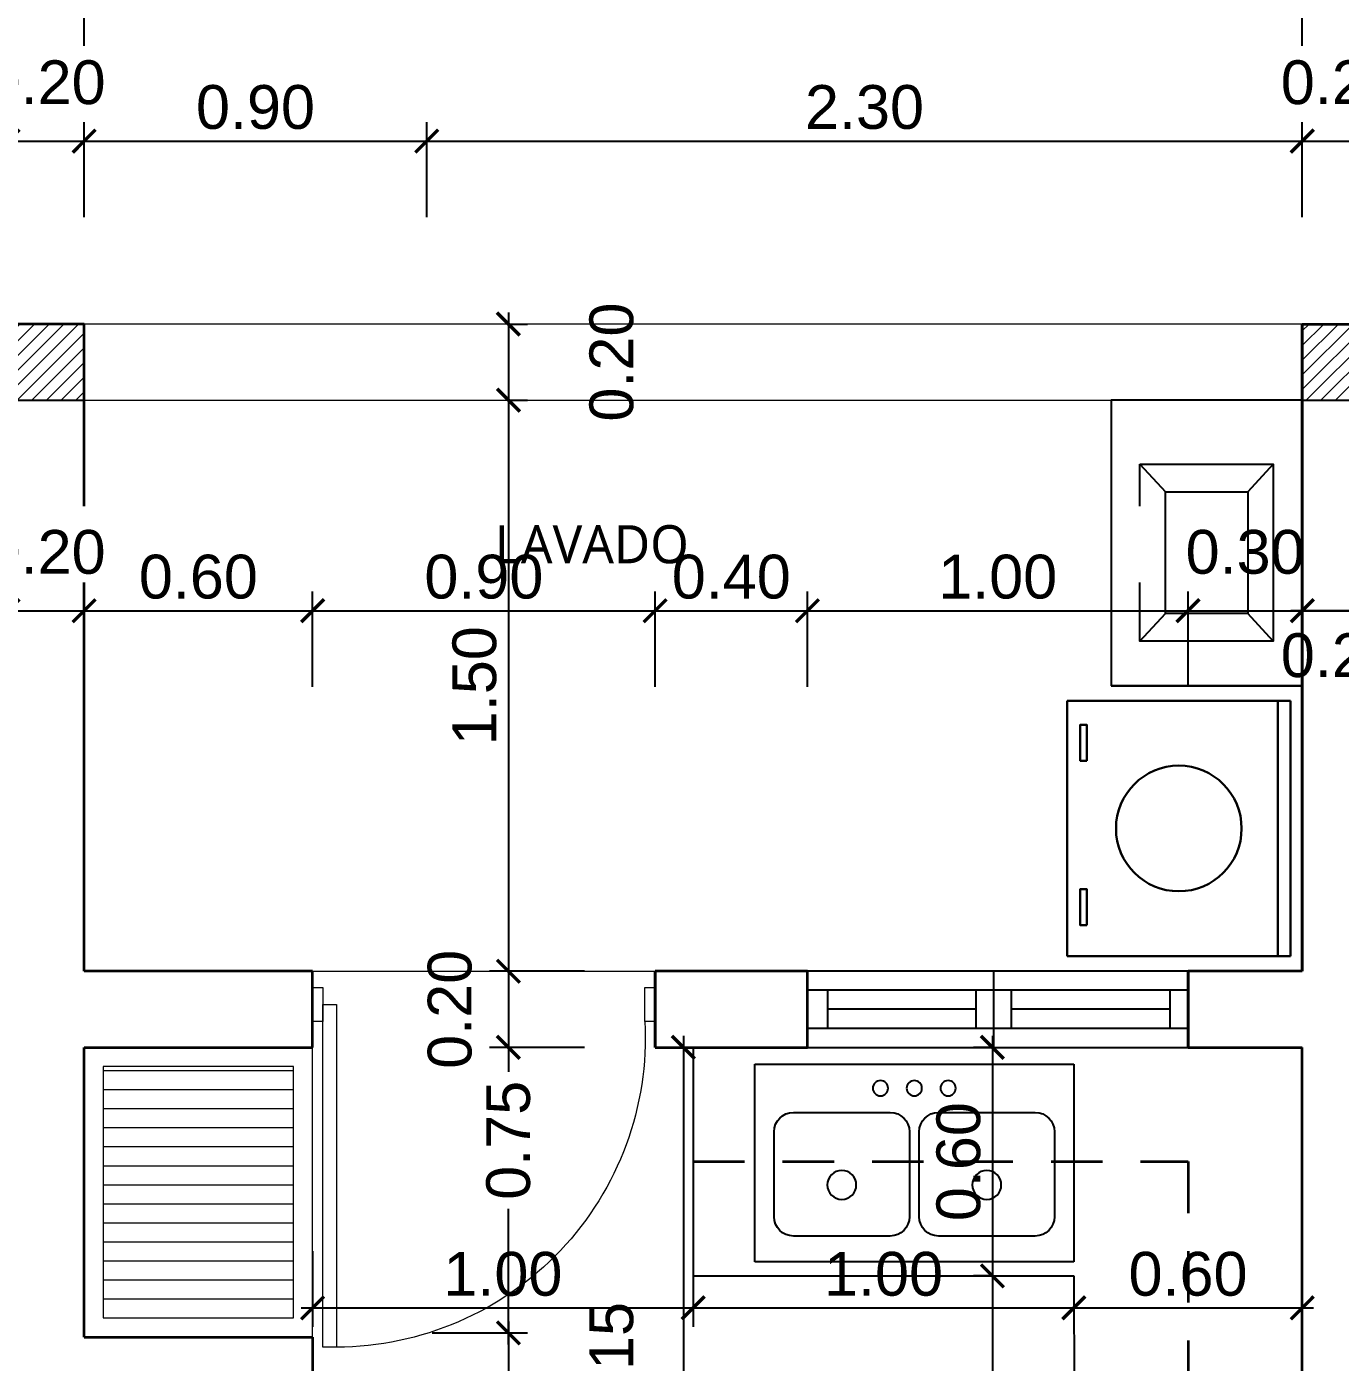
# Model space of a CAD drawing. Header units: feet. Extents: x -417 to 46, y -646 to -218.
# Drawn here: x -72.6 to -69.149, y -488.055 to -484.547 of the extents above; entities that cross this region are included whole.
import ezdxf

# ---------------------------------------------------------------- set-up
doc = ezdxf.new("R2010")
doc.units = ezdxf.units.FT
doc.header["$MEASUREMENT"] = 0
doc.linetypes.add('HIDDEN', pattern=[0.375, 0.25, -0.125])
for name, color, linetype, lineweight in [('A-WALL', 4, 'Continuous', 25), ('closet', 8, 'Continuous', 5), ('DIM-COTAS', 1, 'Continuous', 5), ('FURN', 2, 'Continuous', 30), ('MB', 2, 'Continuous', 20), ('muros', 4, 'Continuous', 50), ('Piso', 8, 'Continuous', 9), ('puertas', 8, 'Continuous', 9), ('TXT', 2, 'Continuous', 9)]:
    doc.layers.add(name, color=color, linetype=linetype, lineweight=lineweight)
for name, color, linetype in [('COCINA', 2, 'Continuous'), ('columna', 9, 'Continuous'), ('DIM', 10, 'Continuous'), ('MB3', 8, 'Continuous'), ('PERT-VENT', 2, 'Continuous')]:
    doc.layers.add(name, color=color, linetype=linetype)
doc.styles.add('ads', font='trebuc.ttf', dxfattribs={"height": 0.14})
doc.styles.get("Standard").update_dxf_attribs({"font": 'arial.ttf', "height": 0.115})
doc.dimstyles.new('KEILY', dxfattribs={"dimtxt": 0.115, "dimasz": 0.06, "dimexe": 0.05, "dimexo": 0.2, "dimgap": 0.03, "dimtad": 1, "dimzin": 1, "dimdsep": 46, "dimtxsty": 'Standard', "dimblk": 'ARCHTICK', "dimcen": 2.5, "dimdle": 0.03, "dimclrd": 256, "dimclre": 256, "dimclrt": 7, "dimadec": 0, "dimazin": 0, "dimtfac": 1, "dimtmove": 2, "dimatfit": 3, "dimfxl": 0.2, "dimfxlon": 1, "dimtolj": 1, "dimtzin": 1, "dimarcsym": 0})
pattern_1 = [(0, (-72.399084, -487.938225), (2e-17, 0.05), [])]

# ---------------------------------------------------------------- blocks, each defined once
blk = doc.blocks.new('A$C4D292AF4')
at = {"layer": 'puertas'}
for points in [[(0.03, 0.05), (0.07, 0.05), (0.07, 1.05), (0.03, 1.05)], [(0, 0), (0.03, 0), (0.03, 0.1), (0, 0.1)], [(0.97, 0), (1, 0), (1, 0.1), (0.97, 0.1)]]:
    blk.add_lwpolyline(points, close=True, dxfattribs=at)
blk.add_arc((0.0677, 0.1465), 0.9035, 357.0481, 89.8556, dxfattribs=at)
blk = doc.blocks.new('A$C2C3967B4')
at = {"layer": 'COCINA'}
for p, q in [((0.8382, 0.5199), (0, 0.5199)), ((0, 0.5199), (0, 0)), ((0.8382, 0), (0.8382, 0.5199)), ((0.3556, 0.3929), (0.1016, 0.3929)), ((0.7366, 0.3929), (0.4826, 0.3929)), ((0.0508, 0.3421), (0.0508, 0.1189)), ((0.4064, 0.1189), (0.4064, 0.3421)), ((0.4318, 0.3421), (0.4318, 0.1189)), ((0.7874, 0.1189), (0.7874, 0.3421)), ((0.1016, 0.0681), (0.3556, 0.0681)), ((0.4826, 0.0681), (0.7366, 0.0681)), ((0, 0), (0.8382, 0))]:
    blk.add_line(p, q, dxfattribs=at)
for centre, radius in [((0.3302, 0.4564), 0.0201), ((0.4191, 0.4564), 0.0201), ((0.508, 0.4564), 0.0201), ((0.2286, 0.2024), 0.0381), ((0.6096, 0.2024), 0.0381)]:
    blk.add_circle(centre, radius, dxfattribs=at)
for centre, start, end in [((0.1016, 0.3421), 90, 180), ((0.3556, 0.3421), 0, 90), ((0.4826, 0.3421), 90, 180), ((0.7366, 0.3421), 0, 90), ((0.1016, 0.1189), 180, 270), ((0.3556, 0.1189), 270, 0), ((0.4826, 0.1189), 180, 270), ((0.7366, 0.1189), 270, 0)]:
    blk.add_arc(centre, 0.0508, start, end, dxfattribs=at)
blk = doc.blocks.new('A$C01EB0BB3')
at = {"layer": 'FURN'}
for p, q in [((0, 0, 224.5603), (0, 0.6096, 224.5603)), ((0, 0.6096, 224.5603), (0.5334, 0.6096, 224.5603)), ((0.5034, 0.6096, 224.5603), (0.5034, 0, 224.5603)), ((0.5334, 0.6096, 224.5603), (0.5334, 0, 224.5603)), ((0.5334, 0, 224.5603), (0, 0, 224.5603))]:
    blk.add_line(p, q, dxfattribs=at)
at = {"layer": 'FURN', "ltscale": 0.02, "elevation": 224.5603}
for points in [[(0.047, 0.5357), (0.047, 0.4496), (0.0315, 0.4496), (0.0315, 0.5357)], [(0.047, 0.1432), (0.047, 0.0572), (0.0315, 0.0572), (0.0315, 0.1432)]]:
    blk.add_lwpolyline(points, close=True, dxfattribs=at)
at = {"layer": 'FURN', "ltscale": 0.02}
blk.add_circle((0.2667, 0.3048, 224.5603), 0.15, dxfattribs=at)
blk = doc.blocks.new('A$C1286145A')
at = {"layer": 'PERT-VENT', "extrusion": (-2.36783e-12, 8.94772e-16, -1)}
for p, q in [((1, 0.2), (0, 0.2)), ((0.489, 0.2), (0.489, 0)), ((1, 0.15), (0, 0.15)), ((0.0538, 0.05), (0.0538, 0.15)), ((0.4424, 0.15), (0.4424, 0.05)), ((0.5357, 0.15), (0.5357, 0.05)), ((0.9533, 0.05), (0.9533, 0.15)), ((0.4424, 0.1), (0.0538, 0.1)), ((0.9533, 0.1), (0.5357, 0.1)), ((1, 0.05), (0, 0.05)), ((0, 0), (1, 0))]:
    blk.add_line(p, q, dxfattribs=at)
blk = doc.blocks.new('_ArchTick')
at = {"layer": 'DIM-COTAS', "color": 0, "const_width": 0.15}
blk.add_lwpolyline([(-0.5, -0.5), (0.5, 0.5)], dxfattribs=at)
blk = doc.blocks.new('*D2010')
at = {"layer": 'Defpoints', "color": 0, "transparency": 16777216}
for p in [(-72.4491, -484.847), (-72.4491, -485.3275), (-72.6491, -485.5275)]:
    blk.add_point(p, dxfattribs=at)
at = {"layer": 'DIM', "lineweight": -2, "transparency": 16777216}
for p, q in [((-72.6491, -485.047), (-72.6491, -484.797)), ((-72.4491, -485.047), (-72.4491, -484.797)), ((-72.6791, -484.847), (-72.4191, -484.847))]:
    blk.add_line(p, q, dxfattribs=at)
at = {"layer": 'DIM', "lineweight": -2, "transparency": 16777216, "xscale": 0.06, "yscale": 0.06, "zscale": 0.06, "rotation": 180}
blk.add_blockref('_ArchTick', (-72.6491, -484.847), dxfattribs=at)
at = {"layer": 'DIM', "lineweight": -2, "transparency": 16777216, "xscale": 0.06, "yscale": 0.06, "zscale": 0.06}
blk.add_blockref('_ArchTick', (-72.4491, -484.847), dxfattribs=at)
at = {"layer": 'DIM', "color": 7, "transparency": 16777216, "insert": (-72.5491, -484.6933), "char_height": 0.115, "attachment_point": 5}
blk.add_mtext('\\A1;0.20', dxfattribs=at)
blk = doc.blocks.new('*D2011')
at = {"layer": 'Defpoints', "color": 0, "transparency": 16777216}
for p in [(-71.5491, -484.847), (-72.4491, -485.3275), (-71.5491, -485.3275)]:
    blk.add_point(p, dxfattribs=at)
at = {"layer": 'DIM', "lineweight": -2, "transparency": 16777216}
for p, q in [((-72.4491, -485.047), (-72.4491, -484.797)), ((-71.5491, -485.047), (-71.5491, -484.797)), ((-72.4791, -484.847), (-71.5191, -484.847))]:
    blk.add_line(p, q, dxfattribs=at)
at = {"layer": 'DIM', "lineweight": -2, "transparency": 16777216, "xscale": 0.06, "yscale": 0.06, "zscale": 0.06, "rotation": 180}
blk.add_blockref('_ArchTick', (-72.4491, -484.847), dxfattribs=at)
at = {"layer": 'DIM', "lineweight": -2, "transparency": 16777216, "xscale": 0.06, "yscale": 0.06, "zscale": 0.06}
blk.add_blockref('_ArchTick', (-71.5491, -484.847), dxfattribs=at)
at = {"layer": 'DIM', "color": 7, "transparency": 16777216, "insert": (-71.9991, -484.7583), "char_height": 0.115, "attachment_point": 5}
blk.add_mtext('\\A1;0.90', dxfattribs=at)
blk = doc.blocks.new('*D2012')
at = {"layer": 'Defpoints', "color": 0, "transparency": 16777216}
for p in [(-69.2491, -484.847), (-71.5491, -485.3275), (-69.2491, -485.3275)]:
    blk.add_point(p, dxfattribs=at)
at = {"layer": 'DIM', "lineweight": -2, "transparency": 16777216}
for p, q in [((-71.5491, -485.047), (-71.5491, -484.797)), ((-69.2491, -485.047), (-69.2491, -484.797)), ((-71.5791, -484.847), (-69.2191, -484.847))]:
    blk.add_line(p, q, dxfattribs=at)
at = {"layer": 'DIM', "lineweight": -2, "transparency": 16777216, "xscale": 0.06, "yscale": 0.06, "zscale": 0.06, "rotation": 180}
blk.add_blockref('_ArchTick', (-71.5491, -484.847), dxfattribs=at)
at = {"layer": 'DIM', "lineweight": -2, "transparency": 16777216, "xscale": 0.06, "yscale": 0.06, "zscale": 0.06}
blk.add_blockref('_ArchTick', (-69.2491, -484.847), dxfattribs=at)
at = {"layer": 'DIM', "color": 7, "transparency": 16777216, "insert": (-70.3991, -484.7583), "char_height": 0.115, "attachment_point": 5}
blk.add_mtext('\\A1;2.30', dxfattribs=at)
blk = doc.blocks.new('*D2013')
at = {"layer": 'Defpoints', "color": 0, "transparency": 16777216}
for p in [(-69.0491, -484.847), (-69.2491, -485.3275), (-69.0491, -485.3275)]:
    blk.add_point(p, dxfattribs=at)
at = {"layer": 'DIM', "lineweight": -2, "transparency": 16777216}
for p, q in [((-69.2491, -485.047), (-69.2491, -484.797)), ((-69.0491, -485.047), (-69.0491, -484.797)), ((-69.2791, -484.847), (-69.0191, -484.847))]:
    blk.add_line(p, q, dxfattribs=at)
at = {"layer": 'DIM', "lineweight": -2, "transparency": 16777216, "xscale": 0.06, "yscale": 0.06, "zscale": 0.06, "rotation": 180}
blk.add_blockref('_ArchTick', (-69.2491, -484.847), dxfattribs=at)
at = {"layer": 'DIM', "lineweight": -2, "transparency": 16777216, "xscale": 0.06, "yscale": 0.06, "zscale": 0.06}
blk.add_blockref('_ArchTick', (-69.0491, -484.847), dxfattribs=at)
at = {"layer": 'DIM', "color": 7, "transparency": 16777216, "insert": (-69.1491, -484.6933), "char_height": 0.115, "attachment_point": 5}
blk.add_mtext('\\A1;0.20', dxfattribs=at)
blk = doc.blocks.new('*D1789')
at = {"layer": 'Defpoints', "color": 0, "transparency": 16777216}
for p in [(-72.4491, -484.4755), (-72.6491, -484.797), (-72.4491, -484.797)]:
    blk.add_point(p, dxfattribs=at)
at = {"layer": 'DIM', "lineweight": -2, "transparency": 16777216}
for p, q in [((-72.6491, -484.597), (-72.6491, -484.4255)), ((-72.4491, -484.597), (-72.4491, -484.4255)), ((-72.6791, -484.4755), (-72.4191, -484.4755))]:
    blk.add_line(p, q, dxfattribs=at)
at = {"layer": 'DIM', "lineweight": -2, "transparency": 16777216, "xscale": 0.06, "yscale": 0.06, "zscale": 0.06, "rotation": 180}
blk.add_blockref('_ArchTick', (-72.6491, -484.4755), dxfattribs=at)
at = {"layer": 'DIM', "lineweight": -2, "transparency": 16777216, "xscale": 0.06, "yscale": 0.06, "zscale": 0.06}
blk.add_blockref('_ArchTick', (-72.4491, -484.4755), dxfattribs=at)
at = {"layer": 'DIM', "color": 7, "transparency": 16777216, "insert": (-72.5491, -484.3218), "char_height": 0.115, "attachment_point": 5}
blk.add_mtext('\\A1;0.20', dxfattribs=at)
blk = doc.blocks.new('*D1790')
at = {"layer": 'Defpoints', "color": 0, "transparency": 16777216}
for p in [(-69.2491, -484.4755), (-72.4491, -484.797), (-69.2491, -484.797)]:
    blk.add_point(p, dxfattribs=at)
at = {"layer": 'DIM', "lineweight": -2, "transparency": 16777216}
for p, q in [((-72.4491, -484.597), (-72.4491, -484.4255)), ((-69.2491, -484.597), (-69.2491, -484.4255)), ((-72.4791, -484.4755), (-69.2191, -484.4755))]:
    blk.add_line(p, q, dxfattribs=at)
at = {"layer": 'DIM', "lineweight": -2, "transparency": 16777216, "xscale": 0.06, "yscale": 0.06, "zscale": 0.06, "rotation": 180}
blk.add_blockref('_ArchTick', (-72.4491, -484.4755), dxfattribs=at)
at = {"layer": 'DIM', "lineweight": -2, "transparency": 16777216, "xscale": 0.06, "yscale": 0.06, "zscale": 0.06}
blk.add_blockref('_ArchTick', (-69.2491, -484.4755), dxfattribs=at)
at = {"layer": 'DIM', "color": 7, "transparency": 16777216, "insert": (-70.8491, -484.3867), "char_height": 0.115, "attachment_point": 5}
blk.add_mtext('\\A1;3.20', dxfattribs=at)
blk = doc.blocks.new('*D1791')
at = {"layer": 'Defpoints', "color": 0, "transparency": 16777216}
for p in [(-69.0491, -484.4755), (-69.2491, -484.797), (-69.0491, -484.797)]:
    blk.add_point(p, dxfattribs=at)
at = {"layer": 'DIM', "lineweight": -2, "transparency": 16777216}
for p, q in [((-69.2491, -484.597), (-69.2491, -484.4255)), ((-69.0491, -484.597), (-69.0491, -484.4255)), ((-69.2791, -484.4755), (-69.0191, -484.4755))]:
    blk.add_line(p, q, dxfattribs=at)
at = {"layer": 'DIM', "lineweight": -2, "transparency": 16777216, "xscale": 0.06, "yscale": 0.06, "zscale": 0.06, "rotation": 180}
blk.add_blockref('_ArchTick', (-69.2491, -484.4755), dxfattribs=at)
at = {"layer": 'DIM', "lineweight": -2, "transparency": 16777216, "xscale": 0.06, "yscale": 0.06, "zscale": 0.06}
blk.add_blockref('_ArchTick', (-69.0491, -484.4755), dxfattribs=at)
at = {"layer": 'DIM', "color": 7, "transparency": 16777216, "insert": (-69.1491, -484.3218), "char_height": 0.115, "attachment_point": 5}
blk.add_mtext('\\A1;0.20', dxfattribs=at)
blk = doc.blocks.new('*D2080')
at = {"layer": 'Defpoints', "color": 0, "transparency": 16777216}
for p in [(-71.3747, -485.3275), (-71.3747, -485.5275), (-71.3346, -485.5275)]:
    blk.add_point(p, dxfattribs=at)
at = {"layer": 'DIM', "lineweight": -2, "transparency": 16777216}
for p, q in [((-71.3346, -485.2975), (-71.3346, -485.5575)), ((-71.3346, -485.3275), (-71.2846, -485.3275)), ((-71.3346, -485.5275), (-71.2846, -485.5275))]:
    blk.add_line(p, q, dxfattribs=at)
at = {"layer": 'DIM', "lineweight": -2, "transparency": 16777216, "xscale": 0.06, "yscale": 0.06, "zscale": 0.06}
for p, rotation in [((-71.3346, -485.3275), 90), ((-71.3346, -485.5275), 270)]:
    blk.add_blockref('_ArchTick', p, dxfattribs=dict(at, rotation=rotation))
at = {"layer": 'DIM', "color": 7, "transparency": 16777216, "insert": (-71.0634, -485.4275), "char_height": 0.115, "attachment_point": 5, "rotation": 90}
blk.add_mtext('\\A1;0.20', dxfattribs=at)
blk = doc.blocks.new('*D2081')
at = {"layer": 'Defpoints', "color": 0, "transparency": 16777216}
for p in [(-71.3747, -485.5275), (-71.3346, -487.0275), (-70.7491, -487.0275)]:
    blk.add_point(p, dxfattribs=at)
at = {"layer": 'DIM', "lineweight": -2, "transparency": 16777216}
for p, q in [((-71.3346, -485.4975), (-71.3346, -487.0575)), ((-71.3346, -485.5275), (-71.2846, -485.5275)), ((-71.1346, -487.0275), (-71.3846, -487.0275))]:
    blk.add_line(p, q, dxfattribs=at)
at = {"layer": 'DIM', "lineweight": -2, "transparency": 16777216, "xscale": 0.06, "yscale": 0.06, "zscale": 0.06}
for p, rotation in [((-71.3346, -485.5275), 90), ((-71.3346, -487.0275), 270)]:
    blk.add_blockref('_ArchTick', p, dxfattribs=dict(at, rotation=rotation))
at = {"layer": 'DIM', "color": 7, "transparency": 16777216, "insert": (-71.4233, -486.2775), "char_height": 0.115, "attachment_point": 5, "rotation": 90}
blk.add_mtext('\\A1;1.50', dxfattribs=at)
blk = doc.blocks.new('*D2082')
at = {"layer": 'Defpoints', "color": 0, "transparency": 16777216}
for p in [(-70.7491, -487.0275), (-71.3346, -487.2275), (-70.8491, -487.2275)]:
    blk.add_point(p, dxfattribs=at)
at = {"layer": 'DIM', "lineweight": -2, "transparency": 16777216}
for p, q in [((-71.3346, -486.9975), (-71.3346, -487.2575)), ((-71.1346, -487.0275), (-71.3846, -487.0275)), ((-71.1346, -487.2275), (-71.3846, -487.2275))]:
    blk.add_line(p, q, dxfattribs=at)
at = {"layer": 'DIM', "lineweight": -2, "transparency": 16777216, "xscale": 0.06, "yscale": 0.06, "zscale": 0.06}
for p, rotation in [((-71.3346, -487.0275), 90), ((-71.3346, -487.2275), 270)]:
    blk.add_blockref('_ArchTick', p, dxfattribs=dict(at, rotation=rotation))
at = {"layer": 'DIM', "color": 7, "transparency": 16777216, "insert": (-71.4883, -487.1275), "char_height": 0.115, "attachment_point": 5, "rotation": 90}
blk.add_mtext('\\A1;0.20', dxfattribs=at)
blk = doc.blocks.new('*D2083')
at = {"layer": 'Defpoints', "color": 0, "transparency": 16777216}
for p in [(-70.8491, -487.2275), (-71.8491, -487.9775), (-71.3346, -487.9775)]:
    blk.add_point(p, dxfattribs=at)
at = {"layer": 'DIM', "lineweight": -2, "transparency": 16777216}
for p, q in [((-71.3346, -487.1975), (-71.3346, -487.2917)), ((-71.1346, -487.2275), (-71.3846, -487.2275)), ((-71.3346, -488.0075), (-71.3346, -487.6512)), ((-71.5346, -487.9775), (-71.2846, -487.9775))]:
    blk.add_line(p, q, dxfattribs=at)
at = {"layer": 'DIM', "lineweight": -2, "transparency": 16777216, "xscale": 0.06, "yscale": 0.06, "zscale": 0.06}
for p, rotation in [((-71.3346, -487.2275), 90), ((-71.3346, -487.9775), 270)]:
    blk.add_blockref('_ArchTick', p, dxfattribs=dict(at, rotation=rotation))
at = {"layer": 'DIM', "color": 7, "transparency": 16777216, "insert": (-71.3346, -487.4715), "char_height": 0.115, "attachment_point": 5, "rotation": 90}
blk.add_mtext('\\A1;0.75', dxfattribs=at)
blk = doc.blocks.new('*D2110')
at = {"layer": 'Defpoints', "color": 0, "transparency": 16777216}
for p in [(-71.8491, -487.9775), (-71.8491, -488.1275), (-71.3346, -488.1275)]:
    blk.add_point(p, dxfattribs=at)
at = {"layer": 'DIM', "lineweight": -2, "transparency": 16777216}
for p, q in [((-71.5346, -487.9775), (-71.2846, -487.9775)), ((-71.3346, -487.9475), (-71.3346, -488.1575)), ((-71.5346, -488.1275), (-71.2846, -488.1275))]:
    blk.add_line(p, q, dxfattribs=at)
at = {"layer": 'DIM', "lineweight": -2, "transparency": 16777216, "xscale": 0.06, "yscale": 0.06, "zscale": 0.06}
for p, rotation in [((-71.3346, -487.9775), 90), ((-71.3346, -488.1275), 270)]:
    blk.add_blockref('_ArchTick', p, dxfattribs=dict(at, rotation=rotation))
at = {"layer": 'DIM', "color": 7, "transparency": 16777216, "insert": (-71.0634, -488.0525), "char_height": 0.115, "attachment_point": 5, "rotation": 90}
blk.add_mtext('\\A1;0.15', dxfattribs=at)
blk = doc.blocks.new('*D2053')
at = {"layer": 'Defpoints', "color": 0, "transparency": 16777216}
for p in [(-70.7491, -487.2275), (-70.8749, -490.6275), (-70.5473, -490.6275)]:
    blk.add_point(p, dxfattribs=at)
at = {"layer": 'DIM', "lineweight": -2, "transparency": 16777216}
for p, q in [((-70.8749, -487.1975), (-70.8749, -490.6575)), ((-70.8749, -487.2275), (-70.9249, -487.2275)), ((-70.7473, -490.6275), (-70.9249, -490.6275))]:
    blk.add_line(p, q, dxfattribs=at)
at = {"layer": 'DIM', "lineweight": -2, "transparency": 16777216, "xscale": 0.06, "yscale": 0.06, "zscale": 0.06}
for p, rotation in [((-70.8749, -487.2275), 90), ((-70.8749, -490.6275), 270)]:
    blk.add_blockref('_ArchTick', p, dxfattribs=dict(at, rotation=rotation))
at = {"layer": 'DIM', "color": 7, "transparency": 16777216, "insert": (-70.9637, -488.9275), "char_height": 0.115, "attachment_point": 5, "rotation": 90}
blk.add_mtext('\\A1;3.40', dxfattribs=at)
blk = doc.blocks.new('*D2059')
at = {"layer": 'Defpoints', "color": 0, "transparency": 16777216}
for p in [(-69.897, -487.2275), (-70.0631, -487.8275), (-69.897, -487.8275)]:
    blk.add_point(p, dxfattribs=at)
at = {"layer": 'DIM', "lineweight": -2, "transparency": 16777216}
for p, q in [((-70.0631, -487.1975), (-70.0631, -487.8575)), ((-70.0631, -487.2275), (-70.1131, -487.2275)), ((-70.0631, -487.8275), (-70.1131, -487.8275))]:
    blk.add_line(p, q, dxfattribs=at)
at = {"layer": 'DIM', "lineweight": -2, "transparency": 16777216, "xscale": 0.06, "yscale": 0.06, "zscale": 0.06}
for p, rotation in [((-70.0631, -487.2275), 90), ((-70.0631, -487.8275), 270)]:
    blk.add_blockref('_ArchTick', p, dxfattribs=dict(at, rotation=rotation))
at = {"layer": 'DIM', "color": 7, "transparency": 16777216, "insert": (-70.1518, -487.5275), "char_height": 0.115, "attachment_point": 5, "rotation": 90}
blk.add_mtext('\\A1;0.60', dxfattribs=at)
blk = doc.blocks.new('*D2060')
at = {"layer": 'Defpoints', "color": 0, "transparency": 16777216}
for p in [(-69.897, -487.8275), (-70.0631, -489.1302), (-69.8471, -489.1302)]:
    blk.add_point(p, dxfattribs=at)
at = {"layer": 'DIM', "lineweight": -2, "transparency": 16777216}
for p, q in [((-70.0631, -487.7975), (-70.0631, -489.1602)), ((-70.0631, -487.8275), (-70.1131, -487.8275)), ((-70.0471, -489.1302), (-70.1131, -489.1302))]:
    blk.add_line(p, q, dxfattribs=at)
at = {"layer": 'DIM', "lineweight": -2, "transparency": 16777216, "xscale": 0.06, "yscale": 0.06, "zscale": 0.06}
for p, rotation in [((-70.0631, -487.8275), 90), ((-70.0631, -489.1302), 270)]:
    blk.add_blockref('_ArchTick', p, dxfattribs=dict(at, rotation=rotation))
at = {"layer": 'DIM', "color": 7, "transparency": 16777216, "insert": (-70.1518, -488.4788), "char_height": 0.115, "attachment_point": 5, "rotation": 90}
blk.add_mtext('\\A1;1.30', dxfattribs=at)
blk = doc.blocks.new('*D2095')
at = {"layer": 'Defpoints', "color": 0, "transparency": 16777216}
for p in [(-72.4491, -486.0805), (-72.6491, -486.4729), (-72.4491, -486.5051)]:
    blk.add_point(p, dxfattribs=at)
at = {"layer": 'DIM', "lineweight": -2, "transparency": 16777216}
for p, q in [((-72.6491, -486.2729), (-72.6491, -486.0305)), ((-72.4491, -486.2805), (-72.4491, -486.0305)), ((-72.6791, -486.0805), (-72.4191, -486.0805))]:
    blk.add_line(p, q, dxfattribs=at)
at = {"layer": 'DIM', "lineweight": -2, "transparency": 16777216, "xscale": 0.06, "yscale": 0.06, "zscale": 0.06, "rotation": 180}
blk.add_blockref('_ArchTick', (-72.6491, -486.0805), dxfattribs=at)
at = {"layer": 'DIM', "lineweight": -2, "transparency": 16777216, "xscale": 0.06, "yscale": 0.06, "zscale": 0.06}
blk.add_blockref('_ArchTick', (-72.4491, -486.0805), dxfattribs=at)
at = {"layer": 'DIM', "color": 7, "transparency": 16777216, "insert": (-72.5491, -485.9268), "char_height": 0.115, "attachment_point": 5}
blk.add_mtext('\\A1;0.20', dxfattribs=at)
blk = doc.blocks.new('*D1970')
at = {"layer": 'Defpoints', "color": 0, "transparency": 16777216}
for p in [(-71.8491, -486.0805), (-72.4491, -486.5051), (-71.8491, -487.0275)]:
    blk.add_point(p, dxfattribs=at)
at = {"layer": 'DIM', "lineweight": -2, "transparency": 16777216}
for p, q in [((-72.4491, -486.2805), (-72.4491, -486.0305)), ((-71.8491, -486.2805), (-71.8491, -486.0305)), ((-72.4791, -486.0805), (-71.8191, -486.0805))]:
    blk.add_line(p, q, dxfattribs=at)
at = {"layer": 'DIM', "lineweight": -2, "transparency": 16777216, "xscale": 0.06, "yscale": 0.06, "zscale": 0.06, "rotation": 180}
blk.add_blockref('_ArchTick', (-72.4491, -486.0805), dxfattribs=at)
at = {"layer": 'DIM', "lineweight": -2, "transparency": 16777216, "xscale": 0.06, "yscale": 0.06, "zscale": 0.06}
blk.add_blockref('_ArchTick', (-71.8491, -486.0805), dxfattribs=at)
at = {"layer": 'DIM', "color": 7, "transparency": 16777216, "insert": (-72.1491, -485.9918), "char_height": 0.115, "attachment_point": 5}
blk.add_mtext('\\A1;0.60', dxfattribs=at)
blk = doc.blocks.new('*D1971')
at = {"layer": 'Defpoints', "color": 0, "transparency": 16777216}
for p in [(-70.9491, -486.0805), (-71.8491, -487.0275), (-70.9491, -487.0275)]:
    blk.add_point(p, dxfattribs=at)
at = {"layer": 'DIM', "lineweight": -2, "transparency": 16777216}
for p, q in [((-71.8491, -486.2805), (-71.8491, -486.0305)), ((-70.9491, -486.2805), (-70.9491, -486.0305)), ((-71.8791, -486.0805), (-70.9191, -486.0805))]:
    blk.add_line(p, q, dxfattribs=at)
at = {"layer": 'DIM', "lineweight": -2, "transparency": 16777216, "xscale": 0.06, "yscale": 0.06, "zscale": 0.06, "rotation": 180}
blk.add_blockref('_ArchTick', (-71.8491, -486.0805), dxfattribs=at)
at = {"layer": 'DIM', "lineweight": -2, "transparency": 16777216, "xscale": 0.06, "yscale": 0.06, "zscale": 0.06}
blk.add_blockref('_ArchTick', (-70.9491, -486.0805), dxfattribs=at)
at = {"layer": 'DIM', "color": 7, "transparency": 16777216, "insert": (-71.3991, -485.9918), "char_height": 0.115, "attachment_point": 5}
blk.add_mtext('\\A1;0.90', dxfattribs=at)
blk = doc.blocks.new('*D1972')
at = {"layer": 'Defpoints', "color": 0, "transparency": 16777216}
for p in [(-70.5491, -486.0805), (-70.9491, -487.0275), (-70.5491, -487.0275)]:
    blk.add_point(p, dxfattribs=at)
at = {"layer": 'DIM', "lineweight": -2, "transparency": 16777216}
for p, q in [((-70.9491, -486.2805), (-70.9491, -486.0305)), ((-70.5491, -486.2805), (-70.5491, -486.0305)), ((-70.9791, -486.0805), (-70.5191, -486.0805))]:
    blk.add_line(p, q, dxfattribs=at)
at = {"layer": 'DIM', "lineweight": -2, "transparency": 16777216, "xscale": 0.06, "yscale": 0.06, "zscale": 0.06, "rotation": 180}
blk.add_blockref('_ArchTick', (-70.9491, -486.0805), dxfattribs=at)
at = {"layer": 'DIM', "lineweight": -2, "transparency": 16777216, "xscale": 0.06, "yscale": 0.06, "zscale": 0.06}
blk.add_blockref('_ArchTick', (-70.5491, -486.0805), dxfattribs=at)
at = {"layer": 'DIM', "color": 7, "transparency": 16777216, "insert": (-70.7491, -485.9918), "char_height": 0.115, "attachment_point": 5}
blk.add_mtext('\\A1;0.40', dxfattribs=at)
blk = doc.blocks.new('*D1973')
at = {"layer": 'Defpoints', "color": 0, "transparency": 16777216}
for p in [(-69.5491, -486.0805), (-70.5491, -487.0275), (-69.5491, -487.0775)]:
    blk.add_point(p, dxfattribs=at)
at = {"layer": 'DIM', "lineweight": -2, "transparency": 16777216}
for p, q in [((-70.5491, -486.2805), (-70.5491, -486.0305)), ((-69.5491, -486.2805), (-69.5491, -486.0305)), ((-70.5791, -486.0805), (-69.5191, -486.0805))]:
    blk.add_line(p, q, dxfattribs=at)
at = {"layer": 'DIM', "lineweight": -2, "transparency": 16777216, "xscale": 0.06, "yscale": 0.06, "zscale": 0.06, "rotation": 180}
blk.add_blockref('_ArchTick', (-70.5491, -486.0805), dxfattribs=at)
at = {"layer": 'DIM', "lineweight": -2, "transparency": 16777216, "xscale": 0.06, "yscale": 0.06, "zscale": 0.06}
blk.add_blockref('_ArchTick', (-69.5491, -486.0805), dxfattribs=at)
at = {"layer": 'DIM', "color": 7, "transparency": 16777216, "insert": (-70.0491, -485.9918), "char_height": 0.115, "attachment_point": 5}
blk.add_mtext('\\A1;1.00', dxfattribs=at)
blk = doc.blocks.new('*D1974')
at = {"layer": 'Defpoints', "color": 0, "transparency": 16777216}
for p in [(-69.2491, -486.0805), (-69.2491, -487.0275), (-69.5491, -487.0775)]:
    blk.add_point(p, dxfattribs=at)
at = {"layer": 'DIM', "lineweight": -2, "transparency": 16777216}
for p, q in [((-69.5491, -486.2805), (-69.5491, -486.0305)), ((-69.2491, -486.2805), (-69.2491, -486.0305)), ((-69.5791, -486.0805), (-69.2191, -486.0805))]:
    blk.add_line(p, q, dxfattribs=at)
at = {"layer": 'DIM', "lineweight": -2, "transparency": 16777216, "xscale": 0.06, "yscale": 0.06, "zscale": 0.06, "rotation": 180}
blk.add_blockref('_ArchTick', (-69.5491, -486.0805), dxfattribs=at)
at = {"layer": 'DIM', "lineweight": -2, "transparency": 16777216, "xscale": 0.06, "yscale": 0.06, "zscale": 0.06}
blk.add_blockref('_ArchTick', (-69.2491, -486.0805), dxfattribs=at)
at = {"layer": 'DIM', "color": 7, "transparency": 16777216, "insert": (-69.3991, -485.9267), "char_height": 0.115, "attachment_point": 5}
blk.add_mtext('\\A1;0.30', dxfattribs=at)
blk = doc.blocks.new('*D1975')
at = {"layer": 'Defpoints', "color": 0, "transparency": 16777216}
for p in [(-69.0491, -486.0805), (-69.2491, -487.0275), (-69.0491, -487.0275)]:
    blk.add_point(p, dxfattribs=at)
at = {"layer": 'DIM', "lineweight": -2, "transparency": 16777216}
for p, q in [((-69.2491, -486.2805), (-69.2491, -486.0305)), ((-69.0491, -486.2805), (-69.0491, -486.0305)), ((-69.2791, -486.0805), (-69.0191, -486.0805))]:
    blk.add_line(p, q, dxfattribs=at)
at = {"layer": 'DIM', "lineweight": -2, "transparency": 16777216, "xscale": 0.06, "yscale": 0.06, "zscale": 0.06, "rotation": 180}
blk.add_blockref('_ArchTick', (-69.2491, -486.0805), dxfattribs=at)
at = {"layer": 'DIM', "lineweight": -2, "transparency": 16777216, "xscale": 0.06, "yscale": 0.06, "zscale": 0.06}
blk.add_blockref('_ArchTick', (-69.0491, -486.0805), dxfattribs=at)
at = {"layer": 'DIM', "color": 7, "transparency": 16777216, "insert": (-69.1491, -486.1981), "char_height": 0.115, "attachment_point": 5}
blk.add_mtext('\\A1;0.20', dxfattribs=at)
blk = doc.blocks.new('*D1987')
at = {"layer": 'Defpoints', "color": 0, "transparency": 16777216}
for p in [(-71.8491, -487.5631), (-70.8491, -487.5631), (-70.8491, -487.9116)]:
    blk.add_point(p, dxfattribs=at)
at = {"layer": 'DIM', "lineweight": -2, "transparency": 16777216}
for p, q in [((-71.8491, -487.7631), (-71.8491, -487.9616)), ((-70.8491, -487.7631), (-70.8491, -487.9616)), ((-71.8791, -487.9116), (-70.8191, -487.9116))]:
    blk.add_line(p, q, dxfattribs=at)
at = {"layer": 'DIM', "lineweight": -2, "transparency": 16777216, "xscale": 0.06, "yscale": 0.06, "zscale": 0.06, "rotation": 180}
blk.add_blockref('_ArchTick', (-71.8491, -487.9116), dxfattribs=at)
at = {"layer": 'DIM', "lineweight": -2, "transparency": 16777216, "xscale": 0.06, "yscale": 0.06, "zscale": 0.06}
blk.add_blockref('_ArchTick', (-70.8491, -487.9116), dxfattribs=at)
at = {"layer": 'DIM', "color": 7, "transparency": 16777216, "insert": (-71.3491, -487.8229), "char_height": 0.115, "attachment_point": 5}
blk.add_mtext('\\A1;1.00', dxfattribs=at)
blk = doc.blocks.new('*D1988')
at = {"layer": 'Defpoints', "color": 0, "transparency": 16777216}
for p in [(-70.8491, -487.5631), (-69.8491, -487.8275), (-69.8491, -487.9116)]:
    blk.add_point(p, dxfattribs=at)
at = {"layer": 'DIM', "lineweight": -2, "transparency": 16777216}
for p, q in [((-70.8491, -487.7631), (-70.8491, -487.9616)), ((-70.8791, -487.9116), (-69.8191, -487.9116)), ((-69.8491, -487.9116), (-69.8491, -487.9616))]:
    blk.add_line(p, q, dxfattribs=at)
at = {"layer": 'DIM', "lineweight": -2, "transparency": 16777216, "xscale": 0.06, "yscale": 0.06, "zscale": 0.06, "rotation": 180}
blk.add_blockref('_ArchTick', (-70.8491, -487.9116), dxfattribs=at)
at = {"layer": 'DIM', "lineweight": -2, "transparency": 16777216, "xscale": 0.06, "yscale": 0.06, "zscale": 0.06}
blk.add_blockref('_ArchTick', (-69.8491, -487.9116), dxfattribs=at)
at = {"layer": 'DIM', "color": 7, "transparency": 16777216, "insert": (-70.3491, -487.8229), "char_height": 0.115, "attachment_point": 5}
blk.add_mtext('\\A1;1.00', dxfattribs=at)
blk = doc.blocks.new('*D2084')
at = {"layer": 'Defpoints', "color": 0, "transparency": 16777216}
for p in [(-69.2491, -487.798), (-69.8491, -487.8275), (-69.2491, -487.9116)]:
    blk.add_point(p, dxfattribs=at)
at = {"layer": 'DIM', "lineweight": -2, "transparency": 16777216}
for p, q in [((-69.8791, -487.9116), (-69.2191, -487.9116)), ((-69.8491, -487.9116), (-69.8491, -487.9616)), ((-69.2491, -487.9116), (-69.2491, -487.9616))]:
    blk.add_line(p, q, dxfattribs=at)
at = {"layer": 'DIM', "lineweight": -2, "transparency": 16777216, "xscale": 0.06, "yscale": 0.06, "zscale": 0.06, "rotation": 180}
blk.add_blockref('_ArchTick', (-69.8491, -487.9116), dxfattribs=at)
at = {"layer": 'DIM', "lineweight": -2, "transparency": 16777216, "xscale": 0.06, "yscale": 0.06, "zscale": 0.06}
blk.add_blockref('_ArchTick', (-69.2491, -487.9116), dxfattribs=at)
at = {"layer": 'DIM', "color": 7, "transparency": 16777216, "insert": (-69.5491, -487.8229), "char_height": 0.115, "attachment_point": 5}
blk.add_mtext('\\A1;0.60', dxfattribs=at)
blk = doc.blocks.new('*D1921')
at = {"layer": 'Defpoints', "color": 0, "transparency": 16777216}
for p in [(-69.2491, -486.0805), (-69.2491, -487.0275), (-69.0491, -487.0275)]:
    blk.add_point(p, dxfattribs=at)
at = {"layer": 'DIM', "lineweight": -2, "transparency": 16777216}
for p, q in [((-69.2491, -486.2805), (-69.2491, -486.0305)), ((-69.0491, -486.2805), (-69.0491, -486.0305)), ((-69.0191, -486.0805), (-69.2791, -486.0805))]:
    blk.add_line(p, q, dxfattribs=at)
at = {"layer": 'DIM', "lineweight": -2, "transparency": 16777216, "xscale": 0.06, "yscale": 0.06, "zscale": 0.06, "rotation": 180}
blk.add_blockref('_ArchTick', (-69.2491, -486.0805), dxfattribs=at)
at = {"layer": 'DIM', "lineweight": -2, "transparency": 16777216, "xscale": 0.06, "yscale": 0.06, "zscale": 0.06}
blk.add_blockref('_ArchTick', (-69.0491, -486.0805), dxfattribs=at)
at = {"layer": 'DIM', "color": 7, "transparency": 16777216, "insert": (-69.1491, -486.1981), "char_height": 0.115, "attachment_point": 5}
blk.add_mtext('\\A1;0.20', dxfattribs=at)
blk = doc.blocks.new('A$C012446DC')
at = {"layer": 'Piso'}
h = blk.add_hatch(dxfattribs=at)
h.set_pattern_fill('ANSI31', color=256, scale=0.008571, angle=180)
h.set_pattern_definition([(225, (206536.064322, 1154820.960068), (0.0192434059784, -0.0192434059784), [])])
h.paths.add_polyline_path([(0, 0), (0.2, 0), (0.2, 0.2), (0, 0.2)])
at = {"layer": 'columna'}
blk.add_lwpolyline([(0.2, 0.2), (0, 0.2), (0, 0), (0.2, 0)], close=True, dxfattribs=at)
blk = doc.blocks.new('A$C791B5281')
at = {"layer": 'muros', "lineweight": 35}
blk.add_line((4.9, 10.3, 1.2387), (5.1, 10.3, 1.2387), dxfattribs=at)
for p in [(1.5, 10.1, 1.2387), (4.9, 10.1, 1.2387)]:
    blk.add_blockref('A$C012446DC', p)

msp = doc.modelspace()

# ---------------------------------------------------------------- hatches: boundary and pattern name
at = {"layer": 'Piso'}
h = msp.add_hatch(dxfattribs=at)
h.set_pattern_fill('ANSI31', color=256, scale=0.4, angle=315, style=0)
h.set_pattern_definition(pattern_1)
h.paths.add_polyline_path([(-72.3991, -487.9382), (-71.8991, -487.9382), (-71.8991, -487.2775), (-72.3991, -487.2775)])
h = msp.add_hatch(dxfattribs=at)
h.set_pattern_fill('ANSI31', color=256, scale=0.4, angle=315, style=0)
h.set_pattern_definition(pattern_1)
h.paths.add_polyline_path([(-72.3991, -487.9382), (-71.8991, -487.9382), (-71.8991, -487.2775), (-72.3991, -487.2775)])

# ---------------------------------------------------------------- linework, layer by layer
at = {"layer": 'A-WALL', "lineweight": 35, "extrusion": (-2.36783e-12, 8.94772e-16, -1)}
for p, q in [((-72.4491, -485.3275), (-73.9491, -485.3275)), ((-72.4491, -487.0275), (-72.4491, -485.3275)), ((-69.2491, -487.0275), (-69.2491, -485.3275)), ((-69.2491, -485.3275), (-69.2491, -487.0275)), ((-69.2491, -487.0275), (-69.2491, -485.3275)), ((-71.8491, -487.0275), (-72.4491, -487.0275)), ((-71.8491, -487.2275), (-71.8491, -487.0275)), ((-70.9491, -487.2275), (-70.9491, -487.0275)), ((-70.5491, -487.0275), (-70.9491, -487.0275)), ((-70.9491, -487.0275), (-70.9491, -487.2275)), ((-70.5491, -487.2275), (-70.5491, -487.0275)), ((-70.5491, -487.2275), (-70.5491, -487.0275)), ((-69.2491, -487.0275), (-69.5491, -487.0275)), ((-69.5491, -487.0275), (-69.5491, -487.2275)), ((-69.5491, -487.2275), (-69.5491, -487.0275)), ((-69.5491, -487.2275), (-69.5491, -487.0275)), ((-72.4491, -487.9882), (-72.4491, -487.2275)), ((-72.4491, -487.2275), (-71.8491, -487.2275)), ((-70.9491, -487.2275), (-70.5491, -487.2275)), ((-69.5491, -487.2275), (-69.2491, -487.2275)), ((-69.2491, -490.6275), (-69.2491, -487.2275)), ((-69.2491, -490.6275), (-69.2491, -487.2275)), ((-72.4491, -487.9882), (-71.8491, -487.9882))]:
    msp.add_line(p, q, dxfattribs=at)
at = {"layer": 'A-WALL', "lineweight": 35}
for p, q in [((-69.2491, -485.3275), (-69.0491, -485.3275)), ((-69.2491, -485.3275), (-69.0491, -485.3275)), ((-71.8491, -487.9882), (-71.8491, -488.1382)), ((-71.8491, -487.9882), (-71.8491, -488.1382))]:
    msp.add_line(p, q, dxfattribs=at)
at = {"layer": 'closet'}
msp.add_line((-71.8491, -487.9882), (-71.8491, -487.2275), dxfattribs=at)
msp.add_line((-71.8491, -487.9882), (-71.8491, -487.2275), dxfattribs=at)
at = {"layer": 'COCINA', "extrusion": (-2.36783e-12, 8.94772e-16, -1)}
for p, q in [((-69.6757, -485.6952), (-69.6087, -485.768)), ((-69.3252, -485.6952), (-69.3921, -485.768)), ((-69.6757, -486.1604), (-69.6087, -486.0876)), ((-69.3252, -486.1604), (-69.3921, -486.0876)), ((-69.2491, -486.2775), (-69.7514, -486.2775)), ((-70.8491, -487.2275), (-70.8491, -487.8275)), ((-70.8491, -487.8275), (-69.8491, -487.8275)), ((-69.8491, -487.8275), (-69.8471, -489.0802))]:
    msp.add_line(p, q, dxfattribs=at)
for points in [[(69.6757, -485.6952), (69.3252, -485.6952), (69.3252, -486.1604), (69.6757, -486.1604)], [(69.6087, -485.768), (69.3921, -485.768), (69.3921, -486.0876), (69.6087, -486.0876)]]:
    msp.add_lwpolyline(points, close=True, dxfattribs=at)
at = {"layer": 'MB', "extrusion": (-2.36783e-12, 8.94772e-16, -1)}
for p, q in [((-69.2491, -485.3275), (-72.4491, -485.3275)), ((-72.4491, -485.5275), (-69.2491, -485.5275))]:
    msp.add_line(p, q, dxfattribs=at)
at = {"layer": 'MB3', "linetype": 'HIDDEN', "lineweight": 35, "ltscale": 0.54, "extrusion": (-2.36783e-12, 8.94772e-16, -1)}
for p, q in [((-70.8491, -487.5275), (-69.5491, -487.5275)), ((-69.5491, -487.5275), (-69.5491, -490.6275))]:
    msp.add_line(p, q, dxfattribs=at)
at = {"layer": 'Piso'}
msp.add_line((-71.8491, -487.0275), (-70.9491, -487.0275), dxfattribs=at)
msp.add_line((-71.8491, -487.0275), (-70.9491, -487.0275), dxfattribs=at)
msp.add_lwpolyline([(-72.3991, -487.9382), (-71.8991, -487.9382), (-71.8991, -487.2775), (-72.3991, -487.2775)], close=True, dxfattribs=at)
msp.add_lwpolyline([(-72.3991, -487.9382), (-71.8991, -487.9382), (-71.8991, -487.2775), (-72.3991, -487.2775)], close=True, dxfattribs=at)

# ---------------------------------------------------------------- block references
at = {"xscale": -1.100000000000023, "yscale": 1.099999999999994, "zscale": 1.100000000000001, "rotation": 180}
msp.add_blockref('A$C01EB0BB3', (-69.8667, -486.3172), dxfattribs=at)
msp.add_blockref('A$C1286145A', (-70.5491, -487.2275))
at = {"extrusion": (-1.45777e-14, -2.36562e-12, -1)}
msp.add_blockref('A$C2C3967B4', (69.8491, -487.7911), dxfattribs=at)
at = {"layer": 'puertas', "extrusion": (2.36808e-12, 8.94772e-16, -1), "xscale": 0.8999999999999773, "yscale": 0.8999999999999773, "zscale": 0.8999999999999773, "rotation": 180}
msp.add_blockref('A$C4D292AF4', (71.8491, -487.0698), dxfattribs=at)
msp.add_blockref('A$C4D292AF4', (71.8491, -487.0698), dxfattribs=at)

# ---------------------------------------------------------------- dimensions: what is measured, and where the dimension line sits
at = {"layer": 'DIM'}
for base, p1, p2, picture, middle in [((-72.4491, -484.4755), (-72.6491, -484.797), (-72.4491, -484.797), '*D1789', (-72.5491, -484.3218)), ((-69.0491, -484.4755), (-69.2491, -484.797), (-69.0491, -484.797), '*D1791', (-69.1491, -484.3218)), ((-69.2491, -484.4755), (-72.4491, -484.797), (-69.2491, -484.797), '*D1790', (-70.8491, -484.3867)), ((-72.4491, -484.847), (-72.6491, -485.5275), (-72.4491, -485.3275), '*D2010', (-72.5491, -484.6933)), ((-69.0491, -484.847), (-69.2491, -485.3275), (-69.0491, -485.3275), '*D2013', (-69.1491, -484.6933)), ((-71.5491, -484.847), (-72.4491, -485.3275), (-71.5491, -485.3275), '*D2011', (-71.9991, -484.7583)), ((-69.2491, -484.847), (-71.5491, -485.3275), (-69.2491, -485.3275), '*D2012', (-70.3991, -484.7583)), ((-69.2491, -486.0805), (-69.5491, -487.0775), (-69.2491, -487.0275), '*D1974', (-69.3991, -485.9267)), ((-70.8491, -487.9116), (-71.8491, -487.5631), (-70.8491, -487.5631), '*D1987', (-71.3491, -487.8229)), ((-69.8491, -487.9116), (-70.8491, -487.5631), (-69.8491, -487.8275), '*D1988', (-70.3491, -487.8229)), ((-69.2491, -487.9116), (-69.8491, -487.8275), (-69.2491, -487.798), '*D2084', (-69.5491, -487.8229))]:
    dim = msp.add_linear_dim(base=base, p1=p1, p2=p2, dimstyle='KEILY', dxfattribs=at)
    dim.commit()
    dim.dimension.update_dxf_attribs({"geometry": picture, "text_midpoint": middle})
for base, p1, p2, picture, middle in [((-71.3346, -485.5275), (-71.3747, -485.3275), (-71.3747, -485.5275), '*D2080', (-71.0634, -485.4275)), ((-71.3346, -487.2275), (-70.7491, -487.0275), (-70.8491, -487.2275), '*D2082', (-71.4883, -487.1275)), ((-70.8749, -490.6275), (-70.7491, -487.2275), (-70.5473, -490.6275), '*D2053', (-70.9637, -488.9275)), ((-70.0631, -487.8275), (-69.897, -487.2275), (-69.897, -487.8275), '*D2059', (-70.1518, -487.5275)), ((-70.0631, -489.1302), (-69.897, -487.8275), (-69.8471, -489.1302), '*D2060', (-70.1518, -488.4788)), ((-71.3346, -488.1275), (-71.8491, -487.9775), (-71.8491, -488.1275), '*D2110', (-71.0634, -488.0525))]:
    dim = msp.add_linear_dim(base=base, p1=p1, p2=p2, angle=90, dimstyle='KEILY', dxfattribs=at)
    dim.commit()
    dim.dimension.update_dxf_attribs({"geometry": picture, "text_midpoint": middle})
dim = msp.add_linear_dim(base=(-69.0491, -486.0805), p1=(-69.2491, -487.0275), p2=(-69.0491, -487.0275), dimstyle='KEILY', dxfattribs=at)
dim.commit()
dim.dimension.update_dxf_attribs({"geometry": '*D1975', "text_midpoint": (-69.1491, -486.1981), "dimtype": 160})
for base, p1, p2, angle, picture, middle in [((-69.2491, -486.0805), (-69.0491, -487.0275), (-69.2491, -487.0275), 180, '*D1921', (-69.1491, -486.1981)), ((-71.3346, -487.9775), (-70.8491, -487.2275), (-71.8491, -487.9775), 90, '*D2083', (-71.3346, -487.4715))]:
    dim = msp.add_linear_dim(base=base, p1=p1, p2=p2, angle=angle, dimstyle='KEILY', dxfattribs=at)
    dim.commit()
    dim.dimension.update_dxf_attribs({"geometry": picture, "text_midpoint": middle, "dimtype": 160})

# ---------------------------------------------------------------- next in the draw order: texts
at = {"layer": 'TXT', "insert": (-71.1153, -485.856), "char_height": 0.1, "width": 2.838, "attachment_point": 2, "style": 'ads', "bg_fill": 2}
msp.add_mtext('LAVADO', dxfattribs=at)

# ---------------------------------------------------------------- next in the draw order: linework, layer by layer
at = {"layer": 'COCINA', "extrusion": (-2.36783e-12, 8.94772e-16, -1)}
msp.add_lwpolyline([(69.7514, -486.2775), (69.2491, -486.2775), (69.2491, -485.5275), (69.7514, -485.5275)], close=True, dxfattribs=at)

# ---------------------------------------------------------------- next in the draw order: block references
msp.add_blockref('A$C791B5281', (-74.1491, -495.6275, -1.2387))

# ---------------------------------------------------------------- next in the draw order: dimensions: what is measured, and where the dimension line sits
at = {"layer": 'DIM'}
dim = msp.add_linear_dim(base=(-71.3346, -487.0275), p1=(-71.3747, -485.5275), p2=(-70.7491, -487.0275), angle=90, dimstyle='KEILY', dxfattribs=at)
dim.commit()
dim.dimension.update_dxf_attribs({"geometry": '*D2081', "text_midpoint": (-71.4233, -486.2775)})
for base, p1, p2, picture, middle in [((-72.4491, -486.0805), (-72.6491, -486.4729), (-72.4491, -486.5051), '*D2095', (-72.5491, -485.9268)), ((-71.8491, -486.0805), (-72.4491, -486.5051), (-71.8491, -487.0275), '*D1970', (-72.1491, -485.9918)), ((-70.9491, -486.0805), (-71.8491, -487.0275), (-70.9491, -487.0275), '*D1971', (-71.3991, -485.9918)), ((-70.5491, -486.0805), (-70.9491, -487.0275), (-70.5491, -487.0275), '*D1972', (-70.7491, -485.9918)), ((-69.5491, -486.0805), (-70.5491, -487.0275), (-69.5491, -487.0775), '*D1973', (-70.0491, -485.9918))]:
    dim = msp.add_linear_dim(base=base, p1=p1, p2=p2, dimstyle='KEILY', dxfattribs=at)
    dim.commit()
    dim.dimension.update_dxf_attribs({"geometry": picture, "text_midpoint": middle})

doc.saveas('drawing.dxf')
